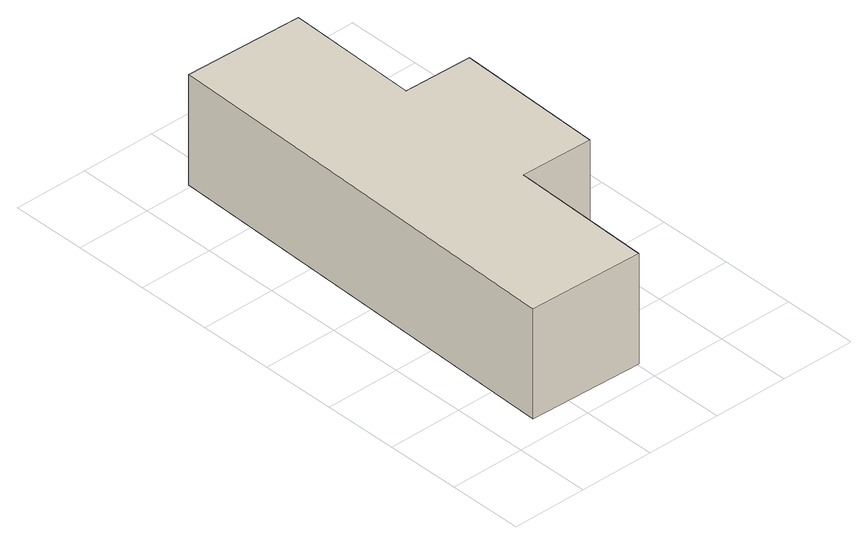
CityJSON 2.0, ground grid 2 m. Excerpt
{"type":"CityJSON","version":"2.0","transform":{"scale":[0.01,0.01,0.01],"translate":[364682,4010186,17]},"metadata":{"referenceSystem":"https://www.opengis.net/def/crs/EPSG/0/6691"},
"CityObjects":{
"building1":{"type":"Building","attributes":{"枝番":1,"利根川水系渡良瀬川洪水浸水想定区域（計画規模）.規模":"L1","利根川水系渡良瀬川洪水浸水想定区域（計画規模）.浸水ランク":"1","利根川水系渡良瀬川洪水浸水想定区域（計画規模）.浸水深":0.27,"利根川水系渡良瀬川洪水浸水想定区域（計画規模）.継続時間":13.3,"利根川水系渡良瀬川洪水浸水想定区域（想定最大規模）.規模":"L2","利根川水系渡良瀬川洪水浸水想定区域（想定最大規模）.浸水ランク":"2","利根川水系渡良瀬川洪水浸水想定区域（想定最大規模）.浸水深":2.41,"利根川水系渡良瀬川洪水浸水想定区域（想定最大規模）.継続時間":42.4,"利根川水系多々良川洪水浸水想定区域（想定最大規模）.規模":"L2","利根川水系多々良川洪水浸水想定区域（想定最大規模）.浸水ランク":"1","利根川水系多々良川洪水浸水想定区域（想定最大規模）.浸水深":0.07,"利根川水系多々良川洪水浸水想定区域（想定最大規模）.継続時間":5.3,"利根川水系利根川洪水浸水想定区域（計画規模）.規模":"L1","利根川水系利根川洪水浸水想定区域（計画規模）.浸水ランク":"3","利根川水系利根川洪水浸水想定区域（計画規模）.浸水深":4.29,"利根川水系利根川洪水浸水想定区域（想定最大規模）.規模":"L2","利根川水系利根川洪水浸水想定区域（想定最大規模）.浸水ランク":"4","利根川水系利根川洪水浸水想定区域（想定最大規模）.浸水深":5.76,"usage":"431","BuildingDetails.prefecture":"10","BuildingDetails.city":"10207","BuildingDetails.surveyYear":2016},"geometry":[{"type":"Solid","lod":"1","boundaries":[[[[0,1,2,3,4,5,6,7]],[[6,8,9,7]],[[5,10,8,6]],[[4,11,10,5]],[[3,12,11,4]],[[2,13,12,3]],[[1,14,13,2]],[[0,15,14,1]],[[7,9,15,0]],[[8,10,11,12,13,14,15,9]]]]}]}
},
"vertices":[
[98,65,24],[132,1208,24],[451,1199,24],[440,841,24],[624,836,24],[611,434,24],[417,439,24],[405,56,24],[417,439,324],[405,56,324],[611,434,324],[624,836,324],[440,841,324],[451,1199,324],[132,1208,324],[98,65,324]
]}
